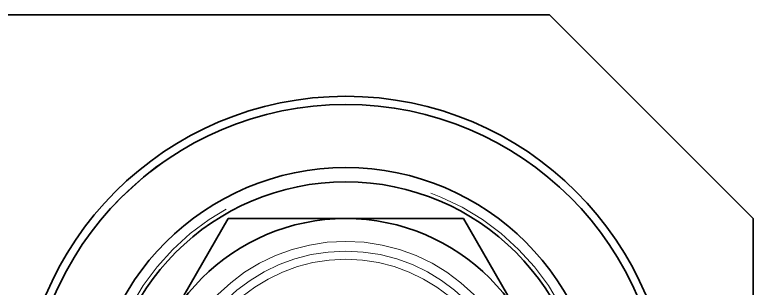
# Model space of a CAD drawing. Header units: millimetres. Extents: x 11035 to 42401, y -8968 to 2503.
# Drawn here: x 11496.79 to 11514.91, y 2104.8 to 2111.51 of the extents above; entities that cross this region are included whole.
import ezdxf

# ---------------------------------------------------------------- set-up
doc = ezdxf.new("R2010")
doc.units = ezdxf.units.MM
doc.linetypes.add('HIDDEN-HOKUTO', pattern=[3.8, 2.5, -1.3])
doc.layers.add('AM_HID', color=1, linetype='HIDDEN-HOKUTO', lineweight=25)

msp = doc.modelspace()

# ---------------------------------------------------------------- linework, layer by layer
at = {"color": 7, "lineweight": 35}
msp.add_line((11509.914, 2111.506), (11487.914, 2111.506), dxfattribs=at)
at = {"color": 7, "lineweight": 35, "ltscale": 0.176777}
msp.add_line((11509.914, 2111.506), (11514.914, 2106.506), dxfattribs=at)
at = {"color": 7, "lineweight": 35, "ltscale": 0.144319}
for p, q in [((11499.139, 2101.506), (11502.024, 2106.506)), ((11507.804, 2106.506), (11510.689, 2101.506))]:
    msp.add_line(p, q, dxfattribs=at)
at = {"color": 7, "lineweight": 35, "ltscale": 0.072244}
msp.add_line((11502.024, 2106.506), (11504.914, 2106.506), dxfattribs=at)
at = {"color": 7, "lineweight": 35, "ltscale": 0.072243}
msp.add_line((11504.914, 2106.506), (11507.804, 2106.506), dxfattribs=at)
at = {"color": 7, "lineweight": 35, "ltscale": 0.25}
msp.add_line((11514.914, 2106.506), (11514.914, 2096.506), dxfattribs=at)
at = {"color": 7, "lineweight": 35}
for radius in [8, 7.8, 6.25, 5.9, 5]:
    msp.add_circle((11504.914, 2101.506), radius, dxfattribs=at)
at = {"layer": 'AM_HID', "color": 1, "lineweight": 13, "ltscale": 4}
for radius in [7.8, 6, 4.44, 4.2, 4.2, 4]:
    msp.add_circle((11504.914, 2101.506), radius, dxfattribs=at)

doc.saveas('drawing.dxf')
